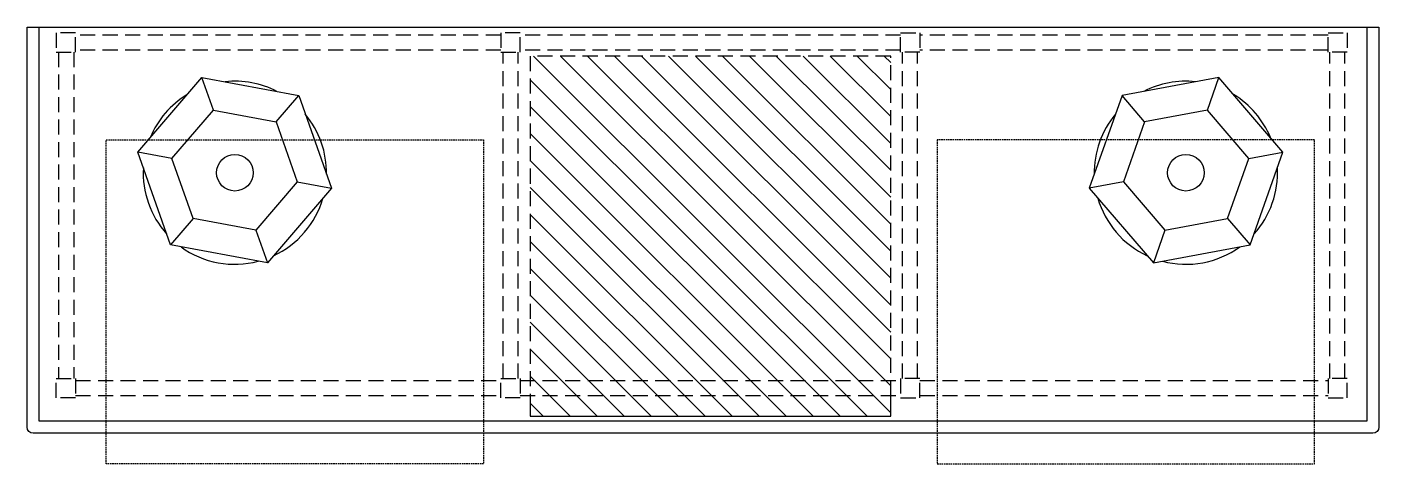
# Model space of a CAD drawing. Header units: millimetres. Extents: x -38686 to 870903, y -23218 to 232707.
# Drawn here: x 48040 to 50290, y 29472 to 30201 of the extents above; entities that cross this region are included whole.
import ezdxf

# ---------------------------------------------------------------- set-up
doc = ezdxf.new("R2010")
doc.units = ezdxf.units.MM
doc.header["$LTSCALE"] = 10
doc.linetypes.add('HIDDEN', pattern=[0.375, 0.25, -0.125])
doc.layers.add('40 - Detail Outline', color=142, linetype='Continuous')

msp = doc.modelspace()

# ---------------------------------------------------------------- hatches: boundary and pattern name
at = {"layer": '40 - Detail Outline'}
h = msp.add_hatch(dxfattribs=at)
h.set_pattern_fill('LINE', color=251, scale=10, angle=-45, style=0)
h.set_pattern_definition([(315, (44111.348, 33576.547), (22.45064, 22.45064), [])])
h.paths.add_polyline_path([(49477.332, 29611.708), (49477.332, 30152.007), (48877.332, 30152.007), (48877.332, 29611.708)])
h.paths.add_polyline_path([(49477.332, 29586.708), (49477.332, 29611.708), (48877.332, 29611.708), (48877.332, 29586.708)])
h.paths.add_polyline_path([(49477.332, 29552.007), (49477.332, 29586.708), (48877.332, 29586.708), (48877.332, 29552.007)])

# ---------------------------------------------------------------- linework, layer by layer
at = {"layer": '40 - Detail Outline', "color": 0}
for p, q in [((48040.409, 30200.534), (50289.731, 30200.534)), ((48060.409, 29543.753), (48060.409, 30200.534)), ((50269.731, 30200.534), (50269.731, 29543.753)), ((50269.731, 29543.753), (48060.409, 29543.753))]:
    msp.add_line(p, q, dxfattribs=at)
at = {"layer": '40 - Detail Outline', "color": 251}
for p, q in [((48350.466, 30062.071), (48331.269, 30116.521)), ((50004.198, 30062.071), (50023.395, 30116.521)), ((48454.8, 30042.585), (48492.357, 30086.435)), ((49899.864, 30042.585), (49862.308, 30086.435)), ((48281.424, 29981.459), (48224.67, 29992.058)), ((50073.241, 29981.459), (50129.994, 29992.058)), ((48490.091, 29942.486), (48546.845, 29931.886)), ((49864.573, 29942.486), (49807.819, 29931.886)), ((48316.715, 29881.36), (48279.158, 29837.509)), ((50037.949, 29881.36), (50075.506, 29837.509)), ((48421.049, 29861.873), (48440.246, 29807.423)), ((49933.616, 29861.873), (49914.419, 29807.423))]:
    msp.add_line(p, q, dxfattribs=at)
at = {"layer": '40 - Detail Outline', "color": 0}
msp.add_lwpolyline([(50289.731, 30200.534), (50289.731, 29533.753, -0.41421356), (50279.731, 29523.753), (48050.409, 29523.753, -0.41421356), (48040.409, 29533.753), (48040.409, 30200.534)], format="xyb", dxfattribs=at)
at = {"layer": '40 - Detail Outline', "color": 252, "linetype": 'HIDDEN', "ltscale": 10}
for points in [[(48121.014, 30158.708), (48121.014, 30190.708), (48089.014, 30190.708), (48089.014, 30158.708)], [(48860.735, 30158.708), (48860.735, 30190.708), (48828.735, 30190.708), (48828.735, 30158.708)], [(49493.93, 30158.708), (49493.93, 30190.708), (49525.93, 30190.708), (49525.93, 30158.708)], [(50205.014, 30158.708), (50205.014, 30190.708), (50237.014, 30190.708), (50237.014, 30158.708)], [(48121.014, 29614.708), (48121.014, 29582.708), (48089.014, 29582.708), (48089.014, 29614.708)], [(48860.735, 29614.708), (48860.735, 29582.708), (48828.735, 29582.708), (48828.735, 29614.708)], [(49493.93, 29614.708), (49493.93, 29582.708), (49525.93, 29582.708), (49525.93, 29614.708)], [(50205.014, 29614.708), (50205.014, 29582.708), (50237.014, 29582.708), (50237.014, 29614.708)]]:
    msp.add_lwpolyline(points, close=True, dxfattribs=at)
for points in [[(48828.735, 30186.708), (48121.014, 30186.708)], [(49493.93, 30186.708), (48860.735, 30186.708)], [(50205.014, 30186.708), (49525.93, 30186.708)], [(48093.014, 30158.708), (48093.014, 29614.708)], [(48118.014, 30158.708), (48118.014, 29614.708)], [(48828.735, 30161.708), (48121.014, 30161.708)], [(48832.735, 29614.708), (48832.735, 30158.708)], [(48857.735, 29614.708), (48857.735, 30158.708)], [(49493.93, 30161.708), (48860.735, 30161.708)], [(49477.332, 29586.708), (49477.332, 30152.007), (48877.332, 30152.007), (48877.332, 29586.708)], [(49496.93, 29614.708), (49496.93, 30158.708)], [(49521.93, 29614.708), (49521.93, 30158.708)], [(50205.014, 30161.708), (49525.93, 30161.708)], [(50208.014, 29614.708), (50208.014, 30158.708)], [(50233.014, 29614.708), (50233.014, 30158.708)], [(48121.014, 29611.708), (48828.735, 29611.708)], [(48860.735, 29611.708), (49493.93, 29611.708)], [(49525.93, 29611.708), (50205.014, 29611.708)], [(48121.014, 29586.708), (48828.735, 29586.708)], [(48860.735, 29586.708), (49493.93, 29586.708)], [(49525.93, 29586.708), (50205.014, 29586.708)]]:
    msp.add_lwpolyline(points, dxfattribs=at)
at = {"layer": '40 - Detail Outline', "color": 7}
for points in [[(48492.357, 30086.435), (48546.845, 29931.886), (48440.246, 29807.423), (48279.158, 29837.509), (48224.67, 29992.058), (48331.269, 30116.521)], [(49862.308, 30086.435), (49807.819, 29931.886), (49914.419, 29807.423), (50075.506, 29837.509), (50129.994, 29992.058), (50023.395, 30116.521)], [(48454.8, 30042.585), (48490.091, 29942.486), (48421.049, 29861.873), (48316.715, 29881.36), (48281.424, 29981.459), (48350.466, 30062.071)], [(49899.864, 30042.585), (49864.573, 29942.486), (49933.616, 29861.873), (50037.949, 29881.36), (50073.241, 29981.459), (50004.198, 30062.071)]]:
    msp.add_lwpolyline(points, close=True, dxfattribs=at)
at = {"layer": '40 - Detail Outline', "color": 251, "linetype": 'HIDDEN'}
for points in [[(48172.009, 30012.373), (48799.793, 30012.373), (48799.793, 29472.456), (48172.009, 29472.456)], [(50182.655, 30012.373), (49554.871, 30012.373), (49554.871, 29472.456), (50182.655, 29472.456)]]:
    msp.add_lwpolyline(points, close=True, dxfattribs=at)
at = {"layer": '40 - Detail Outline', "color": 0}
for points in [[(48877.332, 29586.708), (48877.332, 29552.007), (49477.332, 29552.007)], [(49477.332, 29552.007), (49477.332, 29586.708)]]:
    msp.add_lwpolyline(points, dxfattribs=at)
at = {"layer": '40 - Detail Outline', "color": 7}
for centre in [(48386.19, 29957.673), (49968.475, 29957.673)]:
    msp.add_circle(centre, 30.406, dxfattribs=at)
at = {"layer": '40 - Detail Outline', "color": 251}
for centre, start, end in [((48386.19, 29957.673), 62.711488, 96.130033), ((49968.475, 29957.673), 83.869967, 117.288512), ((48386.19, 29957.673), 121.424033, 157.417488), ((49968.475, 29957.673), 22.582512, 58.575967), ((48386.19, 29957.673), 359.021144, 39.820376), ((49968.475, 29957.673), 140.179624, 180.978856), ((48386.19, 29957.673), 176.920936, 221.920585), ((49968.475, 29957.673), 318.079415, 3.079064), ((48386.19, 29957.673), 294.938672, 343.902849), ((49968.475, 29957.673), 196.097151, 245.061328), ((48386.19, 29957.673), 234.027943, 284.813578), ((49968.475, 29957.673), 255.186422, 305.972057)]:
    msp.add_arc(centre, 152.505, start, end, dxfattribs=at)

doc.saveas('drawing.dxf')
